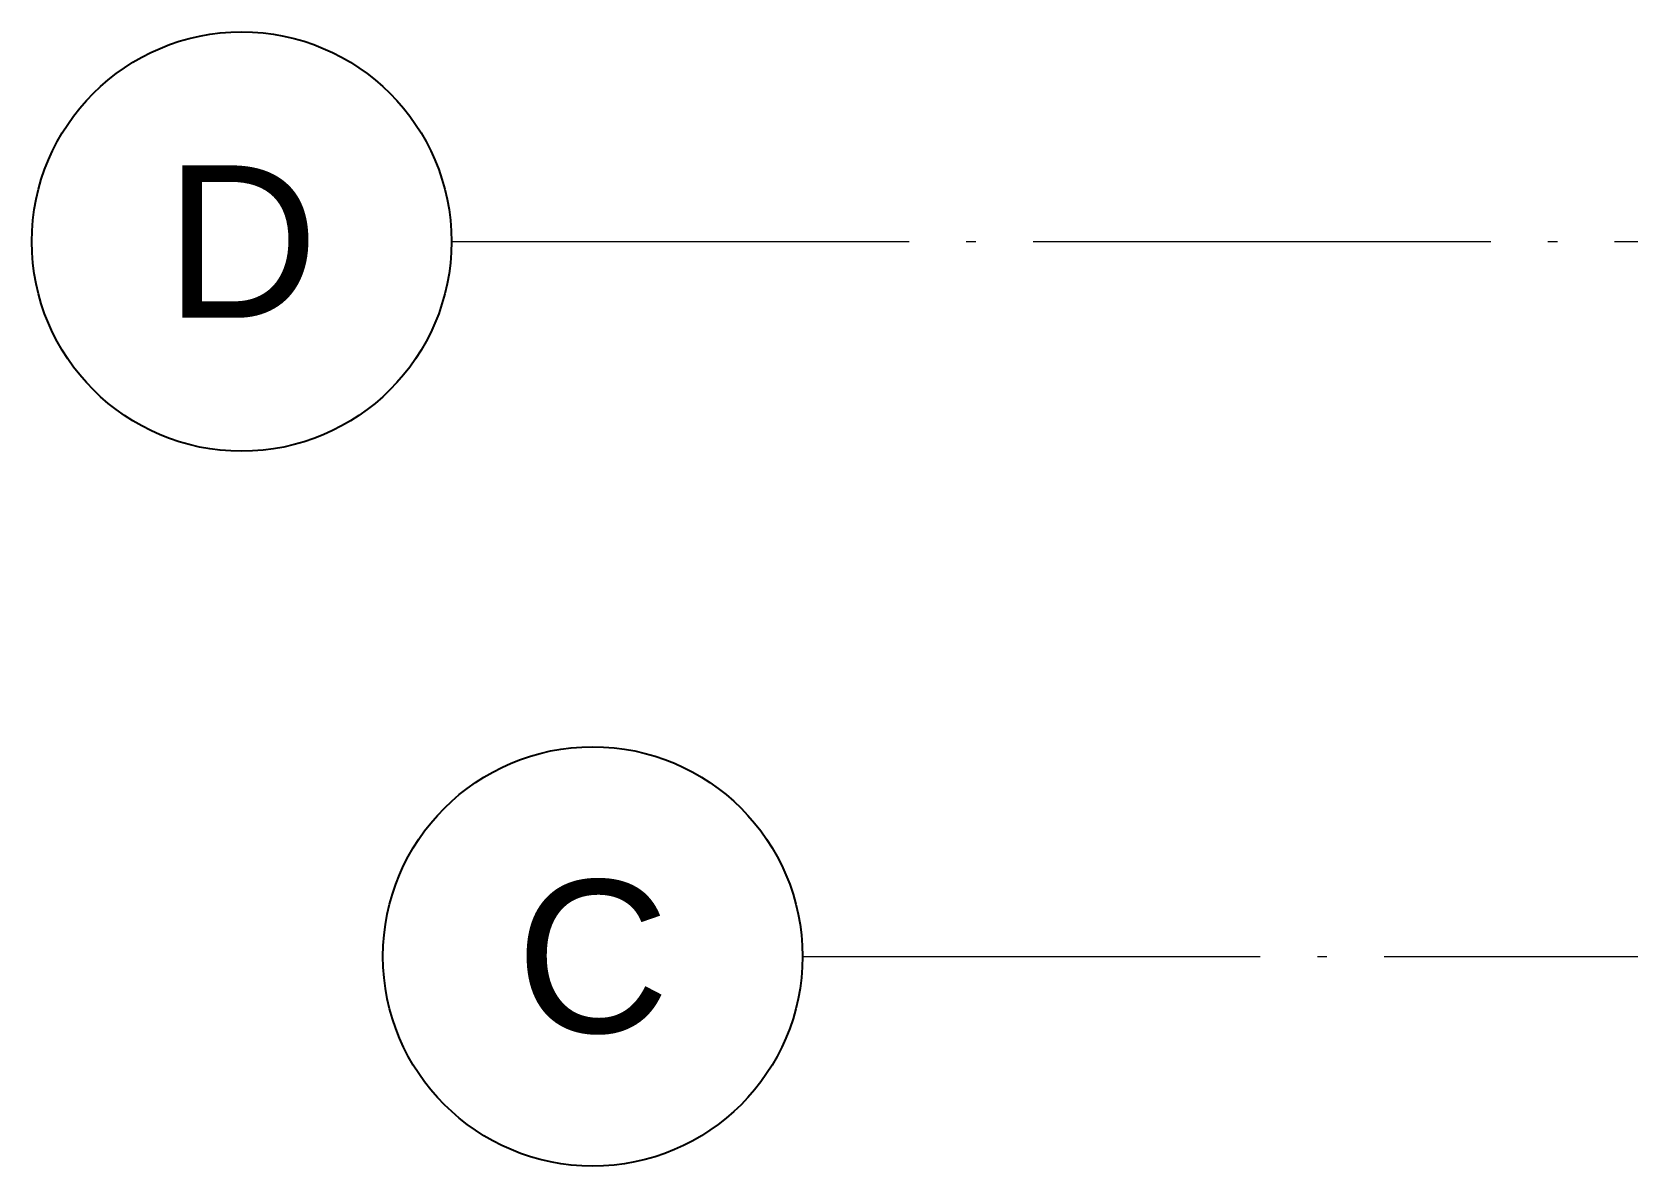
# Model space of a CAD drawing. Header units: millimetres. Extents: x 18 to 3041, y 10 to 3776.
# Drawn here: x 18.5 to 269.4, y 1438 to 1616.5 of the extents above; entities that cross this region are included whole.
import ezdxf
from ezdxf.enums import TextEntityAlignment as Align

# ---------------------------------------------------------------- set-up
doc = ezdxf.new("R2010")
doc.units = ezdxf.units.MM
doc.linetypes.add('ZWCAD_ISO04W100', pattern=[30.5, 24, -3, 0.5, -3])
doc.layers.add('AXIS LINES', color=255, linetype='ZWCAD_ISO04W100', lineweight=13)
doc.layers.add('FW_AXIS', color=7, linetype='Continuous')
doc.styles.add('REBAR_TXT', font='arial.ttf')

msp = doc.modelspace()

# ---------------------------------------------------------------- linework, layer by layer
at = {"layer": 'AXIS LINES', "color": 0, "ltscale": 3}
for points in [[(84.451, 1583.51), (2499.438, 1583.51)], [(139.678, 1471.01), (2554.665, 1471.01)]]:
    msp.add_lwpolyline(points, dxfattribs=at)
at = {"layer": 'FW_AXIS'}
for centre in [(51.451, 1583.51), (106.678, 1471.01)]:
    msp.add_circle(centre, 33, dxfattribs=at)

# ---------------------------------------------------------------- texts
at = {"layer": 'FW_AXIS', "color": 7, "style": 'REBAR_TXT'}
for s, p in [('D', (51.451, 1583.51)), ('C', (106.678, 1471.01))]:
    msp.add_text(s, height=24, dxfattribs=at).set_placement(p, align=Align.MIDDLE_CENTER)

doc.saveas('drawing.dxf')
